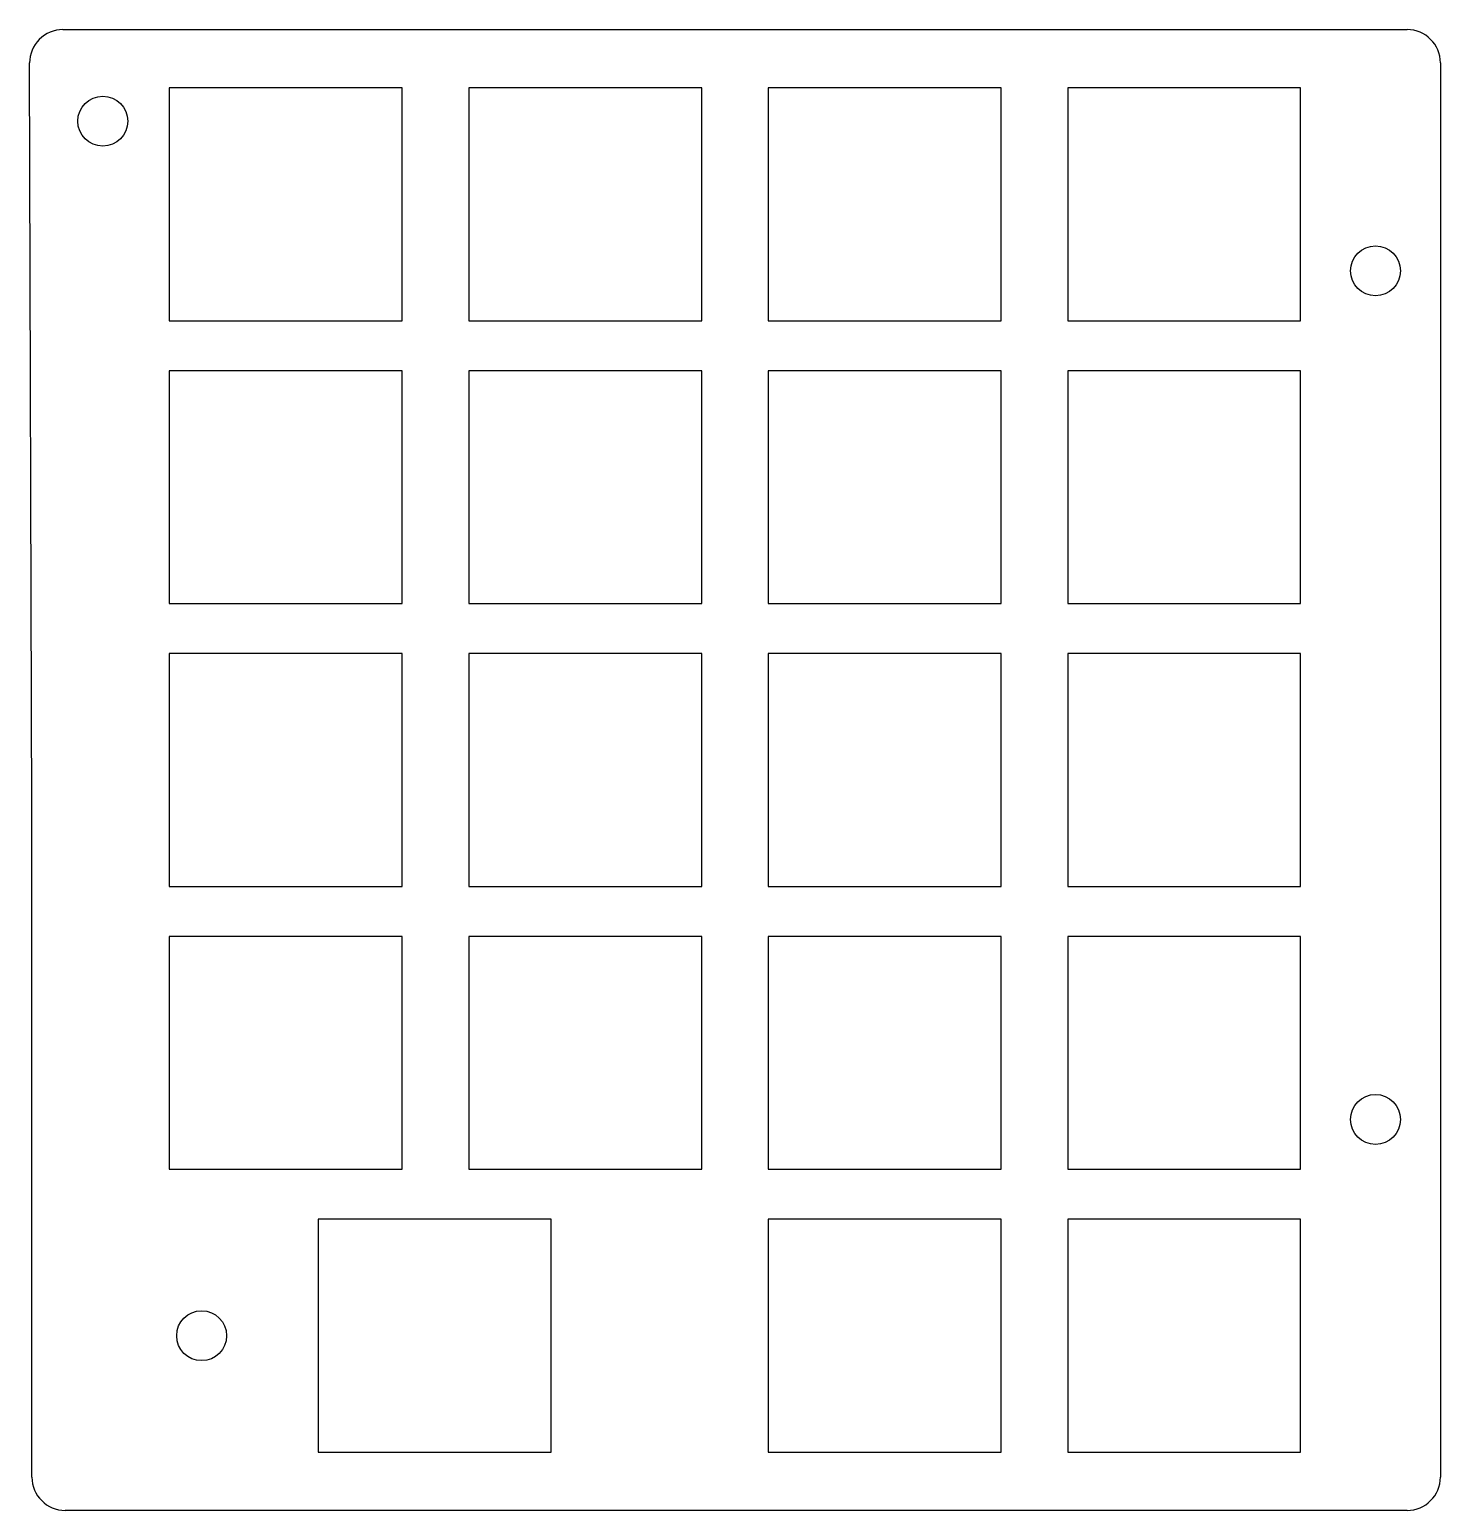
# Model space of a CAD drawing. Header units: millimetres. Extents: x 84.6 to 169.4, y -110.5 to -21.5.
import ezdxf

# ---------------------------------------------------------------- set-up
doc = ezdxf.new("R2010")
doc.units = ezdxf.units.MM

msp = doc.modelspace()

# ---------------------------------------------------------------- linework, layer by layer
for p, q in [((86.606, -21.5), (167.4, -21.5)), ((84.746, -68.497), (84.606, -23.506)), ((169.4, -23.5), (169.4, -108.5)), ((107, -25), (93, -25)), ((93, -25), (93, -39)), ((107, -39), (107, -25)), ((125, -25), (111, -25)), ((111, -25), (111, -39)), ((125, -39), (125, -25)), ((143, -25), (129, -25)), ((129, -25), (129, -39)), ((143, -39), (143, -25)), ((161, -25), (147, -25)), ((147, -25), (147, -39)), ((161, -39), (161, -25)), ((93, -39), (107, -39)), ((111, -39), (125, -39)), ((129, -39), (143, -39)), ((147, -39), (161, -39)), ((107, -42), (93, -42)), ((93, -42), (93, -56)), ((107, -56), (107, -42)), ((125, -42), (111, -42)), ((111, -42), (111, -56)), ((125, -56), (125, -42)), ((143, -42), (129, -42)), ((129, -42), (129, -56)), ((143, -56), (143, -42)), ((161, -42), (147, -42)), ((147, -42), (147, -56)), ((161, -56), (161, -42)), ((93, -56), (107, -56)), ((111, -56), (125, -56)), ((129, -56), (143, -56)), ((147, -56), (161, -56)), ((107, -59), (93, -59)), ((93, -59), (93, -73)), ((107, -73), (107, -59)), ((125, -59), (111, -59)), ((111, -59), (111, -73)), ((125, -73), (125, -59)), ((143, -59), (129, -59)), ((129, -59), (129, -73)), ((143, -73), (143, -59)), ((161, -59), (147, -59)), ((147, -59), (147, -73)), ((161, -73), (161, -59)), ((84.746, -108.5), (84.746, -68.503)), ((93, -73), (107, -73)), ((111, -73), (125, -73)), ((129, -73), (143, -73)), ((147, -73), (161, -73)), ((107, -76), (93, -76)), ((93, -76), (93, -90)), ((107, -90), (107, -76)), ((125, -76), (111, -76)), ((111, -76), (111, -90)), ((125, -90), (125, -76)), ((143, -76), (129, -76)), ((129, -76), (129, -90)), ((143, -90), (143, -76)), ((161, -76), (147, -76)), ((147, -76), (147, -90)), ((161, -90), (161, -76)), ((93, -90), (107, -90)), ((111, -90), (125, -90)), ((129, -90), (143, -90)), ((147, -90), (161, -90)), ((115.946, -93), (101.946, -93)), ((101.946, -93), (101.946, -107)), ((115.946, -107), (115.946, -93)), ((143, -93), (129, -93)), ((129, -93), (129, -107)), ((143, -107), (143, -93)), ((161, -93), (147, -93)), ((147, -93), (147, -107)), ((161, -107), (161, -93)), ((101.946, -107), (115.946, -107)), ((129, -107), (143, -107)), ((147, -107), (161, -107)), ((167.4, -110.5), (86.746, -110.5))]:
    msp.add_line(p, q)
for centre in [(89, -27), (165.5, -36), (165.5, -87), (94.946, -100)]:
    msp.add_circle(centre, 1.5)
for centre, start, end in [((86.606, -23.5), 90, 180.17798), ((167.4, -23.5), 0, 90), ((82.746, -68.503), 0, 0.17798), ((86.746, -108.5), 180, 270), ((167.4, -108.5), 270, 0)]:
    msp.add_arc(centre, 2, start, end)

doc.saveas('drawing.dxf')
